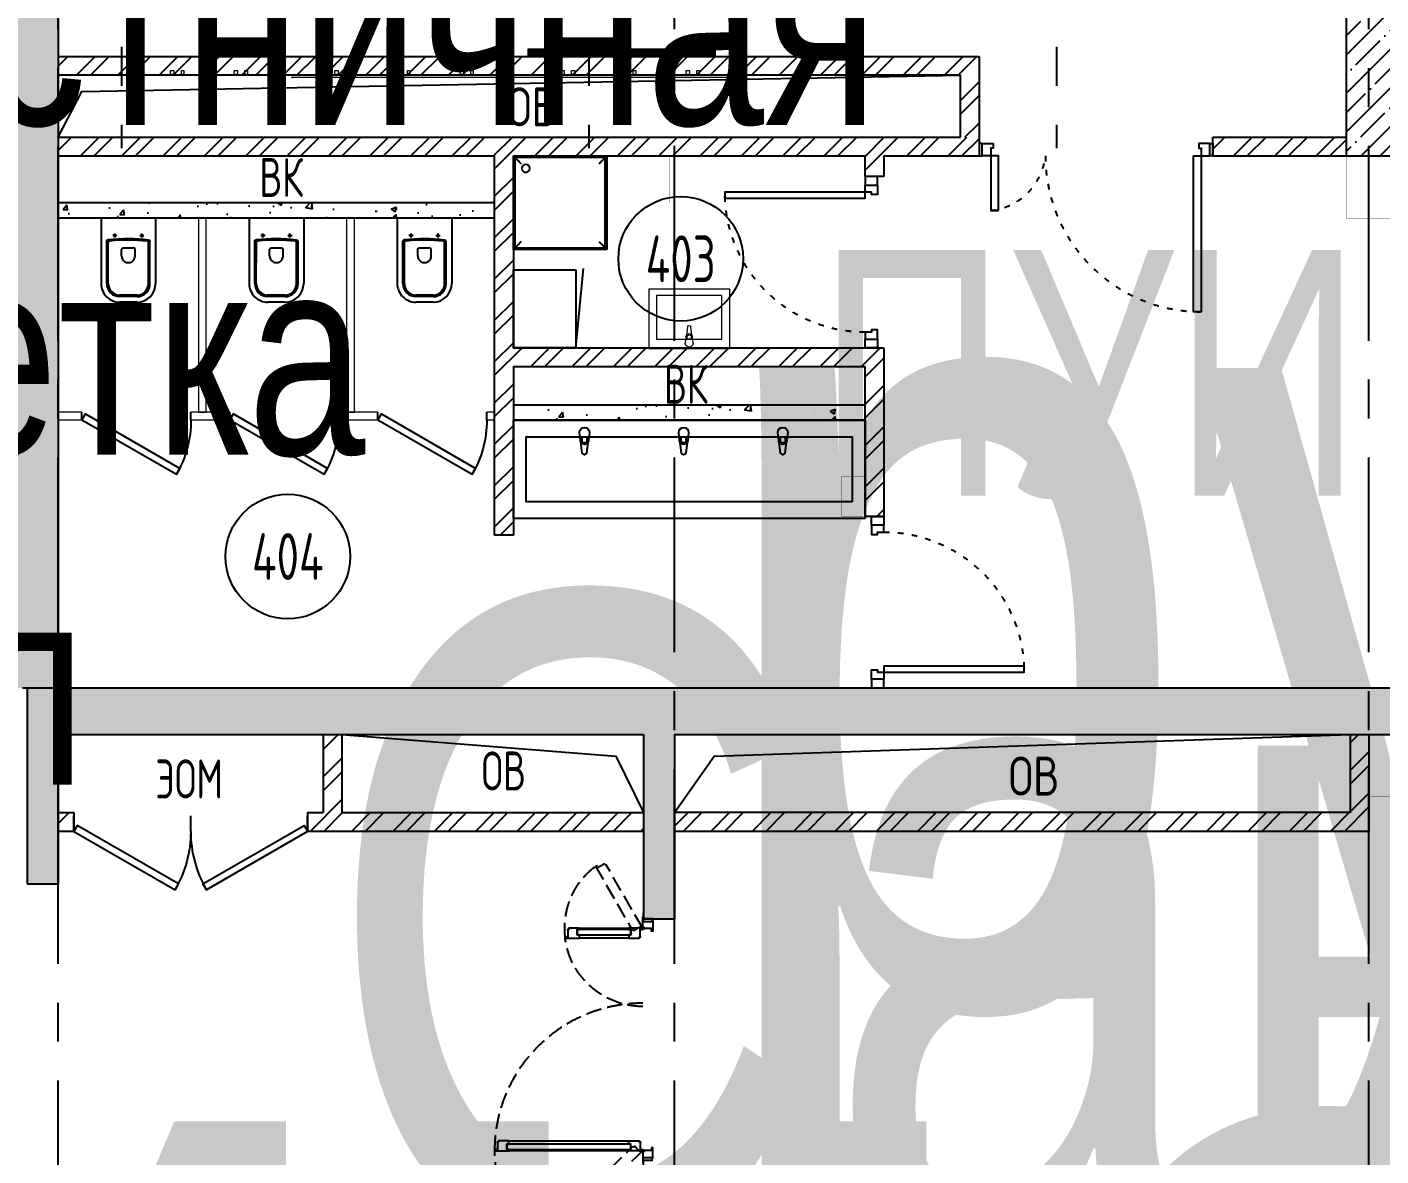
# Model space of a CAD drawing. Header units: millimetres. Extents: x -106726 to 8952771, y -150083 to 686385.
# Drawn here: x 16965 to 25653, y 376955 to 384202 of the extents above; entities that cross this region are included whole.
import ezdxf
from ezdxf import colors
from ezdxf.entities.mleader import LeaderData, LeaderLine
from ezdxf.enums import TextEntityAlignment as Align
from ezdxf.math import Vec2, Vec3

# ---------------------------------------------------------------- set-up
doc = ezdxf.new("R2018")
doc.units = ezdxf.units.MM
for name, pattern in [('ACAD_ISO03W100', [30, 12, -18]), ('CENTER', [2, 1.25, -0.25, 0.25, -0.25]), ('ГОСТ 2.303 4', [7, 5, -2, 0])]:
    doc.linetypes.add(name, pattern=pattern)
doc.layers.add('АР_Названия помещений', color=124, linetype='Continuous', lineweight=5, plot=False)
doc.layers.add('АР_Номер помещения', color=1, linetype='Continuous', lineweight=25)
doc.layers.add('ТХ_мебель передв', color=250, linetype='Continuous', lineweight=13)
doc.layers.add('ТХ_обор_бытовое', color=14, linetype='Continuous')
doc.styles.add('ICOCPEUR', font='isocpeur.ttf')
doc.styles.add('ISOCPEUR', font='isocpeur.ttf', dxfattribs={"width": 0.7})
doc.styles.get("Standard").update_dxf_attribs({"font": 'arial.ttf'})
doc.linetypes.add('Ground1', pattern='A,12,[130,ltypeshp.shx,S=3,R=-150,X=0,Y=-2.598],3,[130,ltypeshp.shx,S=3,R=-150,X=0,Y=-2.598],3,[130,ltypeshp.shx,S=3,R=-150,X=0,Y=-2.598],0', length=18)
doc.linetypes.add('Ground2', pattern='A,12,[130,ltypeshp.shx,S=3,R=-210,X=0,Y=-2.598],3,[130,ltypeshp.shx,S=3,R=-210,X=0,Y=-2.598],3,[130,ltypeshp.shx,S=3,R=-210,X=0,Y=-2.598],0', length=18)

# ---------------------------------------------------------------- blocks, each defined once
blk = doc.blocks.new('*U600')
at = {"color": 8}
for p, q in [((-700, 0), (-700, 50)), ((0, 0), (0, 50))]:
    blk.add_line(p, q, dxfattribs=at)
blk.add_lwpolyline([(0, 0), (-606.2, -350), (-628.1, -312.1), (-21.9, 37.9)], close=True, dxfattribs=at)
blk.add_arc((0, 0), 700, 180, 210, dxfattribs=at)
blk = doc.blocks.new('*U601')
at = {"color": 8}
for points in [[(-55, -80), (-55, 0), (-115, 0), (-115, -40), (-100, -40), (-100, -80), (-55, -80)], [(0, 0), (0, -80), (-55, -80), (-55, 0), (0, 0)], [(-1100, 0), (-1100, -80), (-1045, -80), (-1045, 0), (-1100, 0)], [(-1045, -80), (-1045, 0), (-985, 0), (-985, -40), (-1000, -40), (-1000, -80), (-1045, -80)]]:
    blk.add_lwpolyline(points, dxfattribs=at)
blk.add_lwpolyline([(-100, -80), (-100, -980), (-140, -980), (-140, -80)], close=True, dxfattribs=at)
at = {"color": 8, "linetype": 'ACAD_ISO03W100', "ltscale": 3}
blk.add_arc((-100, -80), 900, 180, 270, dxfattribs=at)
blk = doc.blocks.new('*U599')
at = {"color": 8}
blk.add_lwpolyline([(100, 80), (100, 980), (140, 980), (140, 80)], close=True, dxfattribs=at)
for points in [[(0, 0), (0, 80), (55, 80), (55, 0), (0, 0)], [(55, 80), (55, 0), (115, 0), (115, 40), (100, 40), (100, 80), (55, 80)], [(1045, 80), (1045, 0), (985, 0), (985, 40), (1000, 40), (1000, 80), (1045, 80)], [(1100, 0), (1100, 80), (1045, 80), (1045, 0), (1100, 0)]]:
    blk.add_lwpolyline(points, dxfattribs=at)
at = {"color": 8, "linetype": 'ACAD_ISO03W100', "ltscale": 3}
blk.add_arc((100, 80), 900, 0, 90, dxfattribs=at)
blk = doc.blocks.new('Из_буфера30949')
at = {"color": 8}
for p, q in [((-600, 0), (-600, 600)), ((-600, 600), (0, 600)), ((-590, 590), (-590, 10)), ((-10, 590), (-590, 590)), ((-10, 10), (-10, 590)), ((0, 600), (0, 0)), ((0, 0), (-600, 0)), ((-590, 10), (-10, 10))]:
    blk.add_line(p, q, dxfattribs=at)
for start, end in [(90, 270), (270, 90)]:
    blk.add_arc((-80, 80), 25, start, end, dxfattribs=at)
for points, knots in [([(-550, 550), (-553.5, 553.6), (-558.7, 558.7), (-565.4, 565.3), (-569.3, 569.3), (-572.2, 572.2), (-575.1, 575.1), (-577.7, 577.7), (-580.1, 580.1), (-582.3, 582.3), (-584.7, 584.7), (-587.1, 587.1), (-589.3, 589.3), (-590, 590), (-590, 590)], [0, 0, 0, 0, 0.166667, 0.25, 0.333333, 0.375, 0.416667, 0.5, 0.541667, 0.583333, 0.666667, 0.75, 0.833333, 1, 1, 1, 1]), ([(-50, 550), (-46.4, 553.5), (-41.3, 558.7), (-34.7, 565.4), (-30.7, 569.3), (-27.8, 572.2), (-24.9, 575.1), (-22.3, 577.7), (-19.9, 580.1), (-17.7, 582.3), (-15.3, 584.7), (-12.9, 587.1), (-10.7, 589.3), (-10, 590), (-10, 590)], [0, 0, 0, 0, 0.166667, 0.25, 0.333333, 0.375, 0.416667, 0.5, 0.541667, 0.583333, 0.666667, 0.75, 0.833333, 1, 1, 1, 1]), ([(-550, 50), (-553.6, 46.5), (-558.7, 41.3), (-565.3, 34.6), (-569.3, 30.7), (-572.2, 27.8), (-575.1, 24.9), (-577.7, 22.3), (-580.1, 19.9), (-582.3, 17.7), (-584.7, 15.3), (-587.1, 12.9), (-589.3, 10.7), (-590, 10), (-590, 10)], [0, 0, 0, 0, 0.166667, 0.25, 0.333333, 0.375, 0.416667, 0.5, 0.541667, 0.583333, 0.666667, 0.75, 0.833333, 1, 1, 1, 1]), ([(-10, 10), (-10, 10), (-10.7, 10.7), (-12.9, 12.9), (-15.3, 15.3), (-17.7, 17.7), (-19.9, 19.9), (-22.3, 22.3), (-24.9, 24.9), (-27.8, 27.8), (-30.7, 30.7), (-34.6, 34.7), (-41.3, 41.3), (-46.5, 46.4), (-50, 50)], [-1, -1, -1, -1, -0.833333, -0.75, -0.666667, -0.583333, -0.541667, -0.5, -0.416667, -0.375, -0.333333, -0.25, -0.166667, 0, 0, 0, 0])]:
    blk.add_open_spline(points, degree=3, knots=knots, dxfattribs=at)
blk = doc.blocks.new('Из_буфера31843')
at = {"color": 8}
for p, q in [((382.5, 166.1), (375.8, 113.1)), ((411.3, 113.1), (404.7, 166.1)), ((887.4, 166.1), (880.7, 113.1)), ((916.2, 113.1), (909.6, 166.1)), ((1392.3, 166.1), (1385.7, 113.1)), ((1421.1, 113.1), (1414.5, 166.1)), ((372.6, 103.6), (368.6, 61.7)), ((380, 86.6), (380, 101.5)), ((407.2, 86.6), (380, 86.6)), ((407.2, 101.5), (407.2, 86.6)), ((418.6, 61.7), (414.6, 103.6)), ((877.5, 103.6), (873.5, 61.7)), ((884.9, 86.6), (884.9, 101.5)), ((912.1, 86.6), (884.9, 86.6)), ((912.1, 101.5), (912.1, 86.6)), ((923.5, 61.7), (919.5, 103.6)), ((1382.4, 103.6), (1378.4, 61.7)), ((1389.8, 86.6), (1389.8, 101.5)), ((1417, 86.6), (1389.8, 86.6)), ((1417, 101.5), (1417, 86.6)), ((1428.4, 61.7), (1424.4, 103.6))]:
    blk.add_line(p, q, dxfattribs=at)
for points in [[(1822.4, 500), (31.4, 500), (31.4, 0), (1822.4, 0)], [(1757.4, 415), (96.4, 415), (96.4, 85), (1757.4, 85)]]:
    blk.add_lwpolyline(points, close=True, dxfattribs=at)
for centre, major_axis, start_param, end_param in [((393.6, 164.7), (-7.91, 7.91), 4.051589, 6.943986), ((898.5, 164.7), (-7.91, 7.91), 4.051589, 6.943986), ((1403.4, 164.7), (-7.91, 7.91), 4.051589, 6.943986), ((393.6, 101.7), (-14.9, -14.9), -1.35736, -0.875625), ((393.6, 101.7), (-14.9, 14.9), 4.498953, 6.496621), ((393.6, 101.5), (-9.62, 9.62), 3.926991, 7.068583), ((393.6, 101.7), (-14.9, 14.9), 4.017217, 4.498953), ((898.5, 101.7), (-14.9, -14.9), -1.35736, -0.875625), ((898.5, 101.7), (-14.9, 14.9), 4.498953, 6.496621), ((898.5, 101.5), (-9.62, 9.62), 3.926991, 7.068583), ((898.5, 101.7), (-14.9, 14.9), 4.017217, 4.498953), ((1403.4, 101.7), (-14.9, -14.9), -1.35736, -0.875625), ((1403.4, 101.7), (-14.9, 14.9), 4.498953, 6.496621), ((1403.4, 101.5), (-9.62, 9.62), 3.926991, 7.068583), ((1403.4, 101.7), (-14.9, 14.9), 4.017217, 4.498953), ((393.6, 61.7), (-17.7, -17.7), -0.785398, 2.356194), ((898.5, 61.7), (-17.7, -17.7), -0.785398, 2.356194), ((1403.4, 61.7), (-17.7, -17.7), -0.785398, 2.356194)]:
    blk.add_ellipse(centre, major_axis=major_axis, ratio=1, start_param=start_param, end_param=end_param, dxfattribs=at)
blk = doc.blocks.new('унитаз поликлиники')
at = {"color": 8}
for p, q in [((0, 175), (0, -175)), ((0, 175), (420, 175)), ((112.4, 73.1), (112.4, 100.2)), ((420, 138.7), (149.6, 138.7)), ((420, 129), (156.8, 128.7)), ((125.6, 86.7), (99.5, 86.7)), ((191.9, -33.7), (191.9, 33.7)), ((242.4, 43.7), (201.9, 43.7)), ((494, 57.1), (494, -57.1)), ((504, 55), (504, -55)), ((540, 55), (540, -55)), ((125.5, -86.5), (99.4, -86.5)), ((112.3, -73), (112.3, -100.1)), ((242.4, -43.7), (201.9, -43.7)), ((420, -139), (147.9, -138.7)), ((420, -129), (155.2, -128.7)), ((0, -175), (420, -175))]:
    blk.add_line(p, q, dxfattribs=at)
for centre, radius, start, end in [((420, 55), 120, 0, 90), ((420.5, 55.2), 83.5, 359.86187, 90.33349), ((420, 55), 74, 0, 90), ((242.4, 0), 43.7, 270, 90), ((420, -55), 120, 270, 0), ((420, -55), 84, 270, 0), ((420, -55), 74, 270, 358.40182)]:
    blk.add_arc(centre, radius, start, end, dxfattribs=at)
at = {"color": 8, "extrusion": (0, 0, -1)}
for centre, major_axis, ratio, start_param, end_param in [((112.4, 86.8), (3.55, 3.55), 1, 5.504025, 11.78721), ((1158.1, 0), (-731, -726.4), 0.993775, 0.659849, 0.910919), ((984.1, 0), (-23.4, -941.4), 0.89728, 1.422258, 1.677847), ((149.5, 127.3), (-5.6, -10.5), 0.821373, 1.269211, 2.570669), ((154.4, 119.8), (-5.61, -7.72), 0.798093, 1.232924, 2.686723), ((201.9, -33.5), (4.12, -9.49), 0.964797, 0.42926, 1.943413), ((147.9, -127.5), (5.4, -10.4), 0.836443, 0.56114, 1.877577), ((155.2, -117.5), (5.3, -10.4), 0.842984, 0.549902, 1.8819)]:
    blk.add_ellipse(centre, major_axis=major_axis, ratio=ratio, start_param=start_param, end_param=end_param, dxfattribs=at)
at = {"color": 8}
for centre, major_axis, ratio, start_param, end_param in [((201.9, 33.5), (4.12, 9.49), 0.964797, 0.42926, 1.943413), ((112.3, -86.6), (3.54, -3.55), 1, 5.504025, 11.78721)]:
    blk.add_ellipse(centre, major_axis=major_axis, ratio=ratio, start_param=start_param, end_param=end_param, dxfattribs=at)
blk = doc.blocks.new('Из_буфера27431')
at = {"color": 8, "linetype": 'Continuous', "lineweight": 5}
for p, q in [((-138.5, 11.1), (-85.6, 17.7)), ((-138.5, 11.1), (-85.6, 17.7)), ((-76.1, 21), (-34.1, 25)), ((-76.1, 21), (-34.1, 25)), ((-59, 13.6), (-73.9, 13.6)), ((-59, 13.6), (-73.9, 13.6)), ((-59, -13.6), (-59, 13.6)), ((-59, -13.6), (-59, 13.6)), ((-85.6, -17.7), (-138.5, -11.1)), ((-85.6, -17.7), (-138.5, -11.1)), ((-34.1, -25), (-76.1, -21)), ((-34.1, -25), (-76.1, -21)), ((-73.9, -13.6), (-59, -13.6)), ((-73.9, -13.6), (-59, -13.6))]:
    blk.add_line(p, q, dxfattribs=at)
for points in [[(0, -260), (-380, -260), (-380, 260), (0, 260)], [(-59, -210), (-339.1, -210), (-339.1, 210), (-59, 210)], [(-59, -210), (-339.1, -210), (-339.1, 210), (-59, 210)]]:
    blk.add_lwpolyline(points, close=True, dxfattribs=at)
for centre, radius, start, end in [((-137.1, 0), 11.2, 97.13892, 262.86108), ((-137.1, 0), 11.2, 97.13892, 262.86108), ((-74.2, 0), 21.1, 122.77103, 237.22897), ((-74.2, 0), 21.1, 122.77103, 237.22897), ((-73.9, 0), 13.6, 90, 270), ((-73.9, 0), 13.6, 90, 270), ((-74.2, 0), 21.1, 95.16961, 122.77103), ((-74.2, 0), 21.1, 95.16961, 122.77103), ((-34.1, 0), 25, 270, 90), ((-34.1, 0), 25, 270, 90), ((-74.2, 0), 21.1, 237.22897, 264.83039), ((-74.2, 0), 21.1, 237.22897, 264.83039)]:
    blk.add_arc(centre, radius, start, end, dxfattribs=at)
blk = doc.blocks.new('Полуторная_на лестницу')
at = {"color": 8}
for points in [[(75, 80), (75, 1080), (124.9, 1080), (124.9, 80)], [(1375.1, 430), (1375.1, 80), (1425, 80), (1425, 430)]]:
    blk.add_lwpolyline(points, close=True, dxfattribs=at)
for points in [[(0, 0), (0, 80), (20, 80), (20, 0), (0, 0)], [(20, 80), (20, 0), (90, 0), (90, 30), (75, 30), (75, 80), (20, 80)], [(1480, 80), (1480, 0), (1410, 0), (1410, 30), (1425, 30), (1425, 80), (1480, 80)], [(1500, 0), (1500, 80), (1480, 80), (1480, 0), (1500, 0)]]:
    blk.add_lwpolyline(points, dxfattribs=at)
at = {"color": 8, "linetype": 'ACAD_ISO03W100', "ltscale": 3}
for centre, radius, start, end in [((75, 80), 1000, 0, 90), ((1465.4, 39.6), 392.5, 95.90754, 174.09246)]:
    blk.add_arc(centre, radius, start, end, dxfattribs=at)
blk = doc.blocks.new('*U440')
at = {"layer": 'АР_Номер помещения', "color": 8}
blk.add_circle((-21533.7, 852.7), 400, dxfattribs=at)
at = {"color": 8, "style": 'ISOCPEUR', "width": 0.7, "flags": 1}
blk.add_attdef('КАТЕГОРИЯ', (-499.2, -2092.2), '', height=250, dxfattribs=at)
at = {"layer": 'АР_Номер помещения', "color": 8, "style": 'ISOCPEUR', "width": 0.7}
blk.add_attdef('НОМЕР_ПОМЕЩЕНИЯ', text='', height=300, dxfattribs=at).set_placement((-21533.7, 852.7), align=Align.MIDDLE_CENTER)
blk = doc.blocks.new('*U428')
at = {"layer": 'АР_Номер помещения', "color": 8}
blk.add_circle((-21221, 2443.7), 400, dxfattribs=at)
at = {"color": 8, "style": 'ISOCPEUR', "width": 0.7, "flags": 1}
blk.add_attdef('КАТЕГОРИЯ', (-499.2, -2092.2), '', height=250, dxfattribs=at)
at = {"layer": 'АР_Номер помещения', "color": 8, "style": 'ISOCPEUR', "width": 0.7}
blk.add_attdef('НОМЕР_ПОМЕЩЕНИЯ', text='', height=300, dxfattribs=at).set_placement((-21221, 2443.7), align=Align.MIDDLE_CENTER)
blk = doc.blocks.new('*U429')
at = {"color": 8, "style": 'ISOCPEUR', "width": 0.7, "flags": 1}
blk.add_attdef('КАТЕГОРИЯ', (-499.2, -2092.2), '', height=250, dxfattribs=at)
at = {"layer": 'АР_Номер помещения', "color": 8, "style": 'ISOCPEUR', "width": 0.7}
blk.add_attdef('НОМЕР_ПОМЕЩЕНИЯ', text='', height=300, dxfattribs=at).set_placement((-20810.6, 2284.3), align=Align.MIDDLE_CENTER)
blk = doc.blocks.new('*U319')
at = {"layer": 'АР_Номер помещения', "color": 8}
blk.add_circle((-15815.7, 2772.4), 400, dxfattribs=at)
at = {"color": 8, "style": 'ISOCPEUR', "width": 0.7, "flags": 1}
blk.add_attdef('КАТЕГОРИЯ', (-499.2, -2092.2), '', height=250, dxfattribs=at)
at = {"layer": 'АР_Номер помещения', "color": 8, "style": 'ISOCPEUR', "width": 0.7}
blk.add_attdef('НОМЕР_ПОМЕЩЕНИЯ', text='', height=300, dxfattribs=at).set_placement((-15815.7, 2772.4), align=Align.MIDDLE_CENTER)
blk = doc.blocks.new('*U437')
at = {"color": 8, "style": 'ISOCPEUR', "width": 0.7, "flags": 1}
blk.add_attdef('КАТЕГОРИЯ', (-499.2, -2092.2), '', height=250, dxfattribs=at)
at = {"layer": 'АР_Номер помещения', "color": 8, "style": 'ISOCPEUR', "width": 0.7}
blk.add_attdef('НОМЕР_ПОМЕЩЕНИЯ', text='', height=300, dxfattribs=at).set_placement((-15436.9, -2490.2), align=Align.MIDDLE_CENTER)
blk = doc.blocks.new('_DotSmall')
at = {"color": 8, "linetype": 'ByBlock', "const_width": 0.5}
blk.add_lwpolyline([(-0.0625, 0, 1), (0.0625, 0, 1)], format="xyb", close=True, dxfattribs=at)
blk = doc.blocks.new('*U364')
at = {"color": 8}
for p, q in [((-750, 0), (-750, 100)), ((0, 0), (0, 100))]:
    blk.add_line(p, q, dxfattribs=at)
blk.add_lwpolyline([(0, 0), (-649.5, -375), (-671.4, -337.1), (-21.9, 37.9)], close=True, dxfattribs=at)
blk.add_arc((0, 0), 750, 180, 210, dxfattribs=at)
blk = doc.blocks.new('*U342')
at = {"color": 8}
for p, q in [((-96, -61), (-860.9, -61)), ((-863, -125), (-94, -125)), ((-94, -1425), (-409.9, -1425)), ((-411.9, -1489), (-96, -1489))]:
    blk.add_line(p, q, dxfattribs=at)
at = {"color": 8, "linetype": 'ГОСТ 2.303 4', "ltscale": 20}
for points in [[(-65.8, -90.1), (-60.3, -84.4), (-53.1, -91.4), (-52, -90.3), (-54.2, -88.1), (-17.3, -50.4), (-10.9, -56.7), (-15.2, -61.2), (-9.5, -66.7), (-4, -61), (-683.5, 601.4), (-689.1, 595.7), (-683.4, 590.2), (-679, 594.6), (-672.5, 588.3), (-709.3, 550.5), (-711.5, 552.7), (-712.6, 551.5), (-705.5, 544.5), (-711, 538.8)], [(-241, -1899.4), (-247.9, -1895.5), (-252.9, -1904.1), (-254.2, -1903.3), (-252.7, -1900.7), (-298.4, -1874.3), (-302.9, -1882.1), (-297.5, -1885.3), (-301.5, -1892.2), (-308.4, -1888.2), (-71.4, -1477.7), (-64.5, -1481.7), (-59.5, -1473.1), (-58.1, -1473.9), (-59.6, -1476.5), (-14, -1502.9), (-9.4, -1495), (-14.9, -1491.9), (-10.9, -1485), (-4, -1489)]]:
    blk.add_lwpolyline(points, close=True, dxfattribs=at)
at = {"color": 8}
for points in [[(60, -12), (60, -80), (52, -80), (52, -63), (5.6, -63), (5.6, -66), (4, -66), (4, -56), (-4, -56), (-4, 12), (0, 12), (0, 4), (-2.5, 4), (-2.4, -17), (56.2, -17), (56.2, -12)], [(-953, -69), (-953, -61), (-860.9, -61), (-860.9, -68.1), (-876.9, -68.1), (-876.9, -104), (-863, -104), (-863, -125), (-929, -125), (-929, -117.1), (-939, -117), (-939, -115.5), (-935.9, -115.5), (-935.9, -62.7), (-945, -62.7), (-945, -69)], [(-80, -104), (-876.9, -104), (-876.9, -68.1), (-80, -68.1)], [(-4, -69), (-4, -61), (-96, -61), (-96, -68.1), (-80, -68.1), (-80, -104), (-94, -104), (-94, -125), (-27.9, -125), (-27.9, -117.1), (-17.9, -117), (-17.9, -115.5), (-21, -115.5), (-21, -62.7), (-11.9, -62.7), (-11.9, -69)], [(-501.9, -1432.9), (-501.9, -1425), (-409.9, -1425), (-409.9, -1446), (-425.9, -1446), (-425.9, -1481.9), (-411.9, -1481.9), (-411.9, -1489), (-478, -1489), (-478, -1481), (-487.9, -1481), (-487.9, -1479.4), (-484.9, -1479.4), (-484.9, -1426.7), (-494, -1426.7), (-494, -1432.9)], [(-425.9, -1446), (-80, -1446), (-80, -1481.9), (-425.9, -1481.9)], [(-4, -1481), (-4, -1489), (-96, -1489), (-96, -1481.9), (-80, -1481.9), (-80, -1446), (-94, -1446), (-94, -1425), (-27.9, -1425), (-27.9, -1432.9), (-17.9, -1433), (-17.9, -1434.5), (-21, -1434.5), (-21, -1487.3), (-11.9, -1487.3), (-11.9, -1481)], [(60, -1538), (60, -1470), (52, -1470), (52, -1487), (5.6, -1487), (5.6, -1484), (4, -1484), (4, -1494), (-4, -1494), (-4, -1562), (0, -1562), (0, -1554), (-2.5, -1554), (-2.4, -1533), (56.2, -1533), (56.2, -1538)]]:
    blk.add_lwpolyline(points, close=True, dxfattribs=at)
at = {"color": 8, "linetype": 'Ground2'}
blk.add_lwpolyline([(0, 38.9), (0, 0), (60, 0)], dxfattribs=at)
at = {"color": 8, "linetype": 'Ground1'}
blk.add_lwpolyline([(60, -1550), (0, -1550), (0, -1588.9)], dxfattribs=at)
at = {"color": 8, "linetype": 'ГОСТ 2.303 4', "ltscale": 20}
for centre, radius, start, end in [((-4, -61), 949, 135.72975, 180.1036), ((-4, -61), 949, 180, 270), ((-4, -1489), 502, 90, 172.67471), ((-4, -1489), 501.1, 172.67471, 232.66071)]:
    blk.add_arc(centre, radius, start, end, dxfattribs=at)
blk = doc.blocks.new('A$C3da1b1ea')
at = {"color": 8, "lineweight": 0}
blk.add_lwpolyline([(0, 0), (50, 0), (50, -1200), (0, -1200), (0, 0)], dxfattribs=at)
blk = doc.blocks.new('У101')
at = {"layer": 'ТХ_мебель передв', "color": 8, "const_width": 2}
blk.add_lwpolyline([(341447.9, -227857.8), (342147.9, -227857.8), (342147.9, -228257.8), (341447.9, -228257.8)], close=True, dxfattribs=at)
blk = doc.blocks.new('Шкаф для ПУИ 500х400')
at = {"color": 8}
blk.add_line((400, 0), (450, -510), dxfattribs=at)
blk.add_lwpolyline([(400, -500), (400, 0), (0, 0), (0, -500)], close=True, dxfattribs=at)
blk = doc.blocks.new('У226')
at = {"color": 8, "ltscale": 0.1, "const_width": 2}
blk.add_lwpolyline([(291837.1, -218416.9), (292137.1, -218416.9), (292137.1, -218816.9), (291837.1, -218816.9)], close=True, dxfattribs=at)
blk = doc.blocks.new('У240')
at = {"layer": 'ТХ_обор_бытовое', "color": 8, "lineweight": 0, "ltscale": 100, "transparency": 33554687, "const_width": 2}
blk.add_lwpolyline([(259065, 2931.5), (259065, 3191.5), (259215, 3191.5), (259215, 2931.5)], close=True, dxfattribs=at)

msp = doc.modelspace()

# ---------------------------------------------------------------- hatches: boundary and pattern name
at = {"ltscale": 100}
h = msp.add_hatch(dxfattribs=at)
h.set_pattern_fill('ANSI35', color=256, scale=700)
h.set_pattern_definition([(45, (-951587.81, 469999.9), (-123.743687, 123.743687), []), (45, (-951464.07, 469999.9), (-123.743687, 123.743687), [218.75, -43.75, 0, -43.75])])
h.paths.add_polyline_path([(51365, 391445), (16865, 391445), (16865, 387480), (16865, 387280), (16865, 379960), (16965, 379960), (16965, 378702.5), (17165, 378702.5), (17165, 379660), (20920, 379660), (20920, 378477.5), (21120, 378477.5), (21120, 379660), (28120, 379660), (28120, 379960), (17165, 379960), (17165, 391145), (51365, 391145)])
h = msp.add_hatch(dxfattribs=at)
h.set_pattern_fill('ANSI35', color=256, scale=700)
h.set_pattern_definition([(45, (-948772.81, 481934.54), (-123.743687, 123.743687), []), (45, (-948649.07, 481934.54), (-123.743687, 123.743687), [218.75, -43.75, 0, -43.75])])
h.paths.add_polyline_path([(25730, 391145), (25430, 391145), (25430, 383374.6), (25730, 383374.6)])
h = msp.add_hatch(dxfattribs=at)
h.set_pattern_fill('ANSI32', color=256, scale=500)
h.set_pattern_definition([(45, (76865.7, 304794.32), (-132.58252, 132.58252), []), (45, (76954.09, 304794.32), (-132.58252, 132.58252), [])])
h.paths.add_polyline_path([(23074.5, 384012.8), (17569.9, 384012.8), (17569.9, 383892.8), (22954.5, 383892.8), (22954.5, 383494.6), (23074.5, 383494.6)])
h.paths.add_polyline_path([(17569.9, 384012.8), (17165, 384012.8), (17165, 383892.8), (17569.9, 383892.8)])
h = msp.add_hatch(dxfattribs=at)
h.set_pattern_fill('ANSI32', color=256, scale=500)
h.set_pattern_definition([(45, (-951366.06, 469793.06), (-132.58252, 132.58252), []), (45, (-951277.68, 469793.06), (-132.58252, 132.58252), [])])
h.paths.add_polyline_path([(22462.3, 382143), (20085.3, 382143), (20085.3, 383374.6), (22342.4, 383374.6), (22342.7, 383234.2), (22462.7, 383234.5), (22462.4, 383374.6), (23074.5, 383374.6), (23074.6, 383494.6), (17317.7, 383494.7), (17165, 383494.7), (17165, 383374.8), (19965.3, 383374.6), (19965.3, 380940.7), (20080.5, 380940.7), (20085.3, 380945.6), (20085.3, 382023), (22342.3, 382023), (22342.7, 381060), (22462.7, 381060)])
h = msp.add_hatch(dxfattribs=at)
h.set_pattern_fill('ANSI32', color=256, scale=500)
h.set_pattern_definition([(45, (-951391.06, 469793.06), (-132.58252, 132.58252), []), (45, (-951302.68, 469793.06), (-132.58252, 132.58252), [])])
h.paths.add_polyline_path([(25430, 383494.6), (24574.5, 383494.6), (24574.5, 383374.6), (25430, 383374.6)])
h = msp.add_hatch(dxfattribs=at)
h.set_pattern_fill('AR-CONC', color=256, scale=2)
h.set_pattern_definition([(50, (-462934.4, 212626.46), (364.36934, -31.87817), [38.1, -419.1]), (355, (-462934.4, 212626.46), (-70.48684, 382.1137), [30.48, -335.28117]), (100.451445, (-462904.04, 212623.8), (293.8825, 350.2355), [32.38002, -356.1805]), (46.1842, (-462934.4, 212728.06), (542.1581, -84.08466), [57.15, -628.65]), (96.63556, (-462889.2, 212721.05), (474.80827, 494.85225), [48.57005, -534.2712]), (351.18415, (-462934.4, 212728.06), (474.80827, 494.85225), [45.71993, -502.91946]), (21, (-462883.6, 212702.66), (303.22878, -204.5304), [38.1, -419.1]), (326, (-462883.6, 212702.66), (123.60406, 368.37593), [30.48, -335.28]), (71.451445, (-462858.33, 212685.6), (426.83284, 163.84554), [32.38002, -356.17988]), (37.5, (-462934.4, 212626.46), (6.177207, 169.110078), [0, -331.216, 0, -340.36, 0, -336.55]), (7.5, (-462934.4, 212626.46), (133.639325, 200.36115), [0, -194.056, 0, -323.596, 0, -128.27]), (327.5, (-463047.68, 212626.46), (271.18119, -11.457488), [0, -127, 0, -396.24, 0, -525.78]), (317.5, (-463098.48, 212626.46), (296.25836, 50.85298), [0, -165.1, 0, -263.144, 0, -373.38])])
h.paths.add_polyline_path([(19965.3, 383076), (17165, 383075.8), (17165, 382975.8), (19965.3, 382976)])
h = msp.add_hatch(dxfattribs=at)
h.set_pattern_fill('AR-CONC', color=256, scale=2)
h.set_pattern_definition([(50, (-460117.44, 211328.32), (364.36934, -31.87817), [38.1, -419.1]), (355, (-460117.44, 211328.3), (-70.48684, 382.1137), [30.48, -335.28117]), (100.451445, (-460087.08, 211325.66), (293.8825, 350.2355), [32.38002, -356.1805]), (46.1842, (-460117.44, 211429.9), (542.1581, -84.08466), [57.15, -628.65]), (96.63556, (-460072.26, 211422.9), (474.80827, 494.85225), [48.57005, -534.2712]), (351.18415, (-460117.44, 211429.9), (474.80827, 494.85225), [45.71993, -502.91946]), (21, (-460066.64, 211404.52), (303.22878, -204.5304), [38.1, -419.1]), (326, (-460066.64, 211404.5), (123.60406, 368.37593), [30.48, -335.28]), (71.451445, (-460041.37, 211387.47), (426.83284, 163.84554), [32.38002, -356.17988]), (37.5, (-460117.44, 211328.32), (6.177207, 169.110078), [0, -331.216, 0, -340.36, 0, -336.55]), (7.5, (-460117.44, 211328.32), (133.639325, 200.36115), [0, -194.056, 0, -323.596, 0, -128.27]), (327.5, (-460230.73, 211328.32), (271.18119, -11.457488), [0, -127, 0, -396.24, 0, -525.78]), (317.5, (-460281.53, 211328.32), (296.25836, 50.85298), [0, -165.1, 0, -263.144, 0, -373.38])])
h.paths.add_polyline_path([(22342.4, 381777.9), (20085.3, 381777.7), (20085.3, 381677.7), (22342.5, 381677.9)])
h = msp.add_hatch(dxfattribs=at)
h.set_pattern_fill('ANSI32', color=256, scale=500)
h.set_pattern_definition([(45, (-946677.45, 452231.62), (-132.58252, 132.58252), []), (45, (-946589.06, 452231.62), (-132.58252, 132.58252), [])])
h.paths.add_polyline_path([(20920.1, 379158.8), (18985, 379158.8), (18985, 379660), (18865, 379660), (18865, 379158.8), (18765.1, 379158.8), (18764.9, 379038.8), (20919.9, 379038.8)])
h = msp.add_hatch(dxfattribs=at)
h.set_pattern_fill('ANSI32', color=256, scale=500)
h.set_pattern_definition([(45, (-943311.1, 452231.62), (-132.58252, 132.58252), []), (45, (-943222.7, 452231.62), (-132.58252, 132.58252), [])])
h.paths.add_polyline_path([(25575.1, 379158.8), (25575, 379158.8), (25575, 379660), (25455, 379660), (25455, 379158.8), (21120.1, 379158.8), (21119.9, 379038.8), (25574.9, 379038.8)])
h = msp.add_hatch(dxfattribs=at)
h.set_pattern_fill('ANSI32', color=256, scale=500)
h.set_pattern_definition([(45, (-949218.93, 452240.3), (-132.58252, 132.58252), []), (45, (-949130.54, 452240.3), (-132.58252, 132.58252), [])])
h.paths.add_polyline_path([(17265, 379158.8), (17165, 379158.8), (17165, 379038.8), (17265, 379038.8)])

# ---------------------------------------------------------------- linework, layer by layer
at = {"linetype": 'CENTER', "ltscale": 1000}
for p, q in [((17569.9, 437574.6), (17569.9, 383425.1)), ((20569.9, 437574.6), (20569.9, 383425.1)), ((23569.9, 437574.6), (23569.9, 383425.1)), ((17165, 358188.7), (17165, 392496.2)), ((21120, 358188.7), (21120, 392496.2)), ((25575, 358188.7), (25575, 392496.2)), ((-12563.8, 379960), (71033.4, 379960))]:
    msp.add_line(p, q, dxfattribs=at)
at = {"ltscale": 100}
for p, q in [((17165, 391145), (17165, 379960)), ((25430, 391145), (25430, 383374.6)), ((25430, 383374.6), (25730, 383374.6)), ((16965, 379960), (16965, 378702.5)), ((17165, 379960), (28120, 379960)), ((17165, 379660), (17165, 378702.5)), ((17165, 379660), (20920, 379660)), ((20920, 379660), (20920, 378477.5)), ((21120, 379660), (28120, 379660)), ((21120, 379660), (21120, 378477.5)), ((16965, 378702.5), (17165, 378702.5)), ((20920, 378477.5), (21120, 378477.5))]:
    msp.add_line(p, q, dxfattribs=at)
at = {"linetype": 'Continuous', "ltscale": 100}
for p, q in [((23074.5, 384012.8), (23074.5, 383494.6)), ((22954.5, 383494.6), (22954.5, 383892.8))]:
    msp.add_line(p, q, dxfattribs=at)
for points in [[(17165, 384012.8), (23074.5, 384012.8)], [(22954.5, 383892.8), (17165, 383892.8)], [(23074.5, 383494.6), (23074.5, 383374.6)], [(24574.5, 383374.6), (24574.5, 383494.6)], [(19965.3, 380940.7), (19965.3, 383374.6)], [(20085.3, 383374.6), (20085.3, 382143)], [(22342.7, 383243), (22342.4, 383374.6)], [(22462.4, 383374.6), (22462.7, 383243.3)], [(22462.7, 383243.3), (22342.7, 383243)], [(22462.3, 382143), (22462.7, 381060)], [(20085.3, 382023), (20085.3, 380940.7)], [(22342.7, 381060), (22342.3, 382023)], [(22462.7, 381060), (22342.7, 381060)], [(20085.3, 380940.7), (19965.3, 380940.7)], [(18865, 379660), (18865, 379158.8)], [(18985, 379660), (18985, 379158.8)], [(25575, 379660), (25575, 379038.8), (21120, 379038.8)], [(25455, 379660), (25455, 379158.8), (21120, 379158.8)], [(17165, 379158.8), (17265, 379158.8)], [(17265, 379158.8), (17265, 379038.8)], [(18765, 379158.8), (18865, 379158.8)], [(18765, 379158.8), (18765, 379038.8)], [(18985, 379158.8), (20920, 379158.8)], [(17265, 379038.8), (17165, 379038.8)], [(20920, 379038.8), (18765, 379038.8)]]:
    msp.add_lwpolyline(points, dxfattribs=at)
at = {"const_width": 50}
msp.add_lwpolyline([(21380.1, 384037.8), (20180.1, 384037.8)], dxfattribs=at)
at = {"lineweight": 0, "ltscale": 100, "transparency": 33554687}
for points in [[(17907.6, 383896.8), (17886.4, 383896.8), (17886.4, 383923.3), (17907.6, 383923.3)], [(17971.1, 383896.8), (17955.2, 383896.8), (17955.2, 383923.3), (17971.1, 383923.3)], [(18315, 383896.8), (18293.9, 383896.8), (18293.9, 383923.3), (18315, 383923.3)], [(18378.5, 383896.8), (18362.6, 383896.8), (18362.6, 383923.3), (18378.5, 383923.3)], [(18960.6, 383896.8), (18939.4, 383896.8), (18939.4, 383923.3), (18960.6, 383923.3)], [(19029.4, 383896.8), (19008.2, 383896.8), (19008.2, 383923.3), (19029.4, 383923.3)], [(19357.5, 383896.8), (19336.3, 383896.8), (19336.3, 383923.3), (19357.5, 383923.3)], [(19421, 383896.8), (19405.1, 383896.8), (19405.1, 383923.3), (19421, 383923.3)], [(19764.9, 383896.8), (19743.8, 383896.8), (19743.8, 383923.3), (19764.9, 383923.3)], [(19828.4, 383896.8), (19812.6, 383896.8), (19812.6, 383923.3), (19828.4, 383923.3)], [(20410.5, 383896.8), (20389.4, 383896.8), (20389.4, 383923.3), (20410.5, 383923.3)], [(20479.3, 383896.8), (20458.1, 383896.8), (20458.1, 383923.3), (20479.3, 383923.3)], [(20807.4, 383896.8), (20786.2, 383896.8), (20786.2, 383923.3), (20807.4, 383923.3)], [(20870.9, 383896.8), (20855, 383896.8), (20855, 383923.3), (20870.9, 383923.3)], [(21214.9, 383896.8), (21193.7, 383896.8), (21193.7, 383923.3), (21214.9, 383923.3)], [(21278.3, 383896.8), (21262.5, 383896.8), (21262.5, 383923.3), (21278.3, 383923.3)]]:
    msp.add_lwpolyline(points, close=True, dxfattribs=at)
at = {"ltscale": 100}
for points in [[(17165, 383494.6), (17316.7, 383787.5), (22954.5, 383892.8)], [(17165, 383494.6), (22954.5, 383494.6)], [(23074.5, 383494.6), (23074.5, 383494.6)], [(24574.5, 383494.6), (25430, 383494.6)], [(17165, 383374.6), (19965.3, 383374.6)], [(20085.3, 383374.7), (22342.4, 383374.7)], [(22462.4, 383374.6), (23074.5, 383374.6)], [(24574.5, 383374.6), (25430, 383374.6)], [(17165, 383075.8), (19965.3, 383075.8)], [(19965.3, 382975.8), (17165, 382975.8)], [(20085.3, 382143), (22462.3, 382143)], [(20085.3, 382023), (22342.3, 382023)], [(20085.3, 381777.7), (22342.4, 381777.9)], [(22342.5, 381677.9), (20085.3, 381677.7)], [(18985, 379660), (20742.4, 379522.3), (20920, 379158.8)], [(21120, 379158.8), (21374.7, 379522.3), (25455, 379660)]]:
    msp.add_lwpolyline(points, dxfattribs=at)
at = {"lineweight": 0, "ltscale": 100, "transparency": 33554687}
for points in [[(18659, 383880.9), (20108.9, 383880.9)], [(20108.9, 383880.9), (21558.8, 383880.9)]]:
    msp.add_lwpolyline(points, dxfattribs=at)
at = {"lineweight": 0}
for points in [[(18115, 382975.8), (18065, 382975.8), (18065, 381730.8), (18115, 381730.8)], [(19065.3, 382975.8), (19015.3, 382975.8), (19015.3, 381730.8), (19065.3, 381730.8)], [(17316.8, 381680.8), (17316.8, 381730.8), (17165, 381730.8), (17165, 381680.8)], [(18265.3, 381680.8), (18265.3, 381730.8), (18016.8, 381730.8), (18016.8, 381680.8)], [(19215.3, 381680.8), (19215.3, 381730.8), (18965.3, 381730.8), (18965.3, 381680.8)], [(19965.3, 381680.8), (19965.3, 381730.8), (19915.3, 381730.8), (19915.3, 381680.8)]]:
    msp.add_lwpolyline(points, close=True, dxfattribs=at)

# ---------------------------------------------------------------- block references
ref = msp.add_blockref('*U437', (39645.3, 387719.1))
lines = msp.add_mtext('\\W0.8000;Кабинет русского языка и литературы', dxfattribs={"layer": 'АР_Названия помещений', "color": 8, "insert": (21294.4, 392131.3), "char_height": 5327.78, "width": 926.94, "attachment_point": 1})
ref.add_attrib('ИМЯ_ПОМЕЩЕНИЯ', '', (21294.4, 392131.3), dxfattribs={"flags": 104}).embed_mtext(lines)
ref = msp.add_blockref('*U319', (30798, 383793.9))
ref.add_attrib('НОМЕР_ПОМЕЩЕНИЯ', '401', dxfattribs={"layer": 'АР_Номер помещения', "color": 8, "height": 300, "style": 'ISOCPEUR', "width": 0.7}).set_placement((14982.4, 386566.3), align=Align.MIDDLE_CENTER)
lines = msp.add_mtext('\\W0.8000;Лестничная клетка Тип Н2', dxfattribs={"layer": 'АР_Названия помещений', "color": 8, "insert": (15021, 384843.5), "char_height": 1270.08, "width": 926.94, "attachment_point": 1})
ref.add_attrib('ИМЯ_ПОМЕЩЕНИЯ', '', (15021, 384843.5), dxfattribs={"flags": 104}).embed_mtext(lines)
ref = msp.add_blockref('*U429', (31561.5, 383260.5))
lines = msp.add_mtext('\\W0.8000;Кабинет информатики с возможностью деления трансформируемой перегородкой на \\Pдва помещения', dxfattribs={"layer": 'АР_Названия помещений', "color": 8, "insert": (2249.4, 378791.3), "char_height": 6955.954, "width": 926.94, "attachment_point": 1})
ref.add_attrib('ИМЯ_ПОМЕЩЕНИЯ', '', (2249.4, 378791.3), dxfattribs={"flags": 104}).embed_mtext(lines)
at = {"lineweight": 0, "rotation": 90}
msp.add_blockref('A$C3da1b1ea', (20180.1, 384012.8), dxfattribs=at)
for name, p, rotation in [('Полуторная_на лестницу', (24574.5, 383454.6), 180), ('У226', (239502.2, 675211.8), 270), ('унитаз поликлиники', (17615, 382975.8), 270), ('унитаз поликлиники', (18565, 382975.8), 270), ('унитаз поликлиники', (19515.3, 382975.8), 270)]:
    msp.add_blockref(name, p, dxfattribs=dict(rotation=rotation))
at = {"ltscale": 75, "rotation": 180}
msp.add_blockref('Из_буфера30949', (20085.3, 383374.6), dxfattribs=at)
for name, p in [('У101', (-316017.9, 611232.5)), ('У240', (-236872.5, 378128.4)), ('У101', (-315872.9, 607517.8)), ('*U364', (18765, 379038.8))]:
    msp.add_blockref(name, p)
for name, p, xscale, rotation in [('*U599', (22422.7, 383243), -1.000000000000002, 90), ('Шкаф для ПУИ 500х400', (20085.3, 382143), -1, 180), ('*U601', (22382.7, 379960), -1.000000000000002, 90), ('*U342', (20920, 376927.5), -1, 180)]:
    msp.add_blockref(name, p, dxfattribs=dict(xscale=xscale, rotation=rotation))
ref = msp.add_blockref('*U428', (42380.4, 380270.7))
ref.add_attrib('НОМЕР_ПОМЕЩЕНИЯ', '403', dxfattribs={"layer": 'АР_Номер помещения', "color": 8, "height": 300, "style": 'ISOCPEUR', "width": 0.7}).set_placement((21159.4, 382714.3), align=Align.MIDDLE_CENTER)
lines = msp.add_mtext('\\W0.8000;ПУИ', dxfattribs={"layer": 'АР_Названия помещений', "color": 8, "insert": (22035.4, 382770.8), "char_height": 1576.782, "width": 926.94, "attachment_point": 1})
ref.add_attrib('ИМЯ_ПОМЕЩЕНИЯ', '', (22035.4, 382770.8), dxfattribs={"flags": 104}).embed_mtext(lines)
at = {"ltscale": 100, "xscale": -1.000000000000002, "rotation": 90}
msp.add_blockref('Из_буфера27431', (21213.8, 382138.7), dxfattribs=at)
at = {"lineweight": 30, "xscale": -1}
for p in [(17316.8, 381680.8), (18265.3, 381680.8), (19215.3, 381680.8)]:
    msp.add_blockref('*U600', p, dxfattribs=at)
at = {"xscale": -1.260271784328809, "yscale": 1.260271784328809, "zscale": 1.260271784328809, "rotation": 180}
msp.add_blockref('Из_буфера31843', (20045.8, 381677.7), dxfattribs=at)
ref = msp.add_blockref('*U440', (40171.8, 379950.3))
ref.add_attrib('НОМЕР_ПОМЕЩЕНИЯ', '404', dxfattribs={"layer": 'АР_Номер помещения', "color": 8, "height": 300, "style": 'ISOCPEUR', "width": 0.7}).set_placement((18638.1, 380803), align=Align.MIDDLE_CENTER)
lines = msp.add_mtext('\\W0.8000;Санузел для девочек (основная и старшая школа)\\P ', dxfattribs={"layer": 'АР_Названия помещений', "color": 8, "insert": (18855.6, 380555.5), "char_height": 4165.615, "width": 86.841, "attachment_point": 1})
ref.add_attrib('ИМЯ_ПОМЕЩЕНИЯ', '', (18855.6, 380555.5), dxfattribs={"flags": 104}).embed_mtext(lines)
at = {"xscale": -1}
msp.add_blockref('*U364', (17265, 379038.8), dxfattribs=at)

# ---------------------------------------------------------------- texts
at = {"ltscale": 100, "char_height": 250, "attachment_point": 5, "line_spacing_factor": 0.7, "style": 'ICOCPEUR'}
for s, insert in [('\\A1;{\\W0.8;ОВ}', (20207.9, 383690)), ('\\A1;{\\W0.7;ВК}', (18595.3, 383236.6)), ('\\A1;{\\W0.7;ВК}', (21192, 381908.8)), ('\\A1;{\\W0.7;ОВ}', (20023.4, 379426.3)), ('\\A1;{\\W0.8;ОВ}', (23425.8, 379393.5))]:
    msp.add_mtext(s, dxfattribs=dict(at, insert=insert))
at = {"ltscale": 100, "insert": (18005.4, 379375.3), "char_height": 250, "attachment_point": 5, "style": 'ICOCPEUR'}
msp.add_mtext('\\A1;{\\W0.7;ЭОМ}', dxfattribs=at)

# ---------------------------------------------------------------- leaders
ml = msp.add_multileader_mtext('Standard')
ml.set_content('+13,200', color=8, style='ISOCPEUR')
ml.set_leader_properties(color=8, linetype='Continuous', lineweight=-1)
ml.set_arrow_properties(name='DOTSMALL')
ml.build(insert=Vec2(0, 0))
ml.multileader.update_dxf_attribs({"has_text_frame": 1, "text_left_attachment_type": 4, "text_right_attachment_type": 4, "dogleg_length": 100, "arrow_head_size": 180})
ctx = ml.context
ctx.base_point, ctx.char_height, ctx.arrow_head_size, ctx.landing_gap_size, ctx.plane_origin = Vec3(29236.5, 674490.5), 250, 180, 50, Vec3(27075.3, 673899.3)
ctx.left_attachment, ctx.right_attachment = 4, 4
notes = []
notes.append((ctx, [(0, (0, 0, 0), (0, 0), (1, 0), 1, [])]))
ctx.mtext.insert, ctx.mtext.width, ctx.mtext.line_spacing_style, ctx.mtext.flow_direction = Vec3(29286.5, 674823.8), 852.697, 2, 5
ml = msp.add_multileader_mtext('Standard')
ml.set_content('+11,550', color=8, style='ISOCPEUR')
ml.set_leader_properties(color=8, linetype='Continuous', lineweight=-1)
ml.set_arrow_properties(name='DOTSMALL')
ml.build(insert=Vec2(0, 0))
ml.multileader.update_dxf_attribs({"has_text_frame": 1, "text_left_attachment_type": 4, "text_right_attachment_type": 4, "dogleg_length": 100, "arrow_head_size": 180})
ctx = ml.context
ctx.base_point, ctx.char_height, ctx.arrow_head_size, ctx.landing_gap_size, ctx.plane_origin = Vec3(24236.5, 673745.5), 250, 180, 50, Vec3(22075.3, 673154.3)
ctx.left_attachment, ctx.right_attachment = 4, 4
notes.append((ctx, [(0, (0, 0, 0), (0, 0), (1, 0), 1, [])]))
ctx.mtext.insert, ctx.mtext.width, ctx.mtext.line_spacing_style, ctx.mtext.flow_direction = Vec3(24286.5, 674078.8), 852.697, 2, 5
ml = msp.add_multileader_mtext('Standard')
ml.set_content('+13,700', color=8, style='ISOCPEUR')
ml.set_leader_properties(color=8, linetype='Continuous', lineweight=-1)
ml.set_arrow_properties(name='DOTSMALL')
ml.build(insert=Vec2(0, 0))
ml.multileader.update_dxf_attribs({"has_text_frame": 1, "text_left_attachment_type": 4, "text_right_attachment_type": 4, "dogleg_length": 100, "arrow_head_size": 180})
ctx = ml.context
ctx.base_point, ctx.char_height, ctx.arrow_head_size, ctx.landing_gap_size, ctx.plane_origin = Vec3(54221, 506541.4), 250, 180, 50, Vec3(53971.6, 505880.5)
ctx.left_attachment, ctx.right_attachment = 4, 4
notes.append((ctx, [(0, (0, 0, 0), (0, 0), (1, 0), 1, [])]))
ctx.mtext.insert, ctx.mtext.width, ctx.mtext.line_spacing_style, ctx.mtext.flow_direction = Vec3(54271, 506874.7), 852.697, 2, 5
ml = msp.add_multileader_mtext('Standard')
ml.set_content('+15,825', color=8, style='ISOCPEUR')
ml.set_leader_properties(color=8, linetype='Continuous', lineweight=-1)
ml.set_arrow_properties(name='DOTSMALL')
ml.build(insert=Vec2(0, 0))
ml.multileader.update_dxf_attribs({"has_text_frame": 1, "text_left_attachment_type": 4, "text_right_attachment_type": 4, "dogleg_length": 100, "arrow_head_size": 180})
ctx = ml.context
ctx.base_point, ctx.char_height, ctx.arrow_head_size, ctx.landing_gap_size, ctx.plane_origin = Vec3(52211.2, 501008.3), 250, 180, 50, Vec3(52690.3, 498055.9)
ctx.left_attachment, ctx.right_attachment = 4, 4
notes.append((ctx, [(0, (0, 0, 0), (0, 0), (1, 0), 1, [])]))
ctx.mtext.insert, ctx.mtext.width, ctx.mtext.line_spacing_style, ctx.mtext.flow_direction = Vec3(52261.2, 501341.7), 852.697, 2, 5
ml = msp.add_multileader_mtext('Standard')
ml.set_content('+9,800', color=8, style='ISOCPEUR')
ml.set_leader_properties(color=8, linetype='Continuous', lineweight=-1)
ml.set_arrow_properties(name='DOTSMALL')
ml.build(insert=Vec2(0, 0))
ml.multileader.update_dxf_attribs({"has_text_frame": 1, "text_left_attachment_type": 4, "text_right_attachment_type": 4, "dogleg_length": 100, "arrow_head_size": 180})
ctx = ml.context
ctx.base_point, ctx.char_height, ctx.arrow_head_size, ctx.landing_gap_size, ctx.plane_origin = Vec3(54221, 386541.4), 250, 180, 50, Vec3(53971.6, 385880.5)
ctx.left_attachment, ctx.right_attachment = 4, 4
notes.append((ctx, [(0, (0, 0, 0), (0, 0), (1, 0), 1, [])]))
ctx.mtext.insert, ctx.mtext.width, ctx.mtext.line_spacing_style, ctx.mtext.flow_direction = Vec3(54271, 386874.7), 852.697, 2, 5
ml = msp.add_multileader_mtext('Standard')
ml.set_content('+11,750', color=8, style='ISOCPEUR')
ml.set_leader_properties(color=8, linetype='Continuous', lineweight=-1)
ml.set_arrow_properties(name='DOTSMALL')
ml.build(insert=Vec2(0, 0))
ml.multileader.update_dxf_attribs({"has_text_frame": 1, "text_left_attachment_type": 4, "text_right_attachment_type": 4, "dogleg_length": 100, "arrow_head_size": 180})
ctx = ml.context
ctx.base_point, ctx.char_height, ctx.arrow_head_size, ctx.landing_gap_size, ctx.plane_origin = Vec3(52211.2, 381008.3), 250, 180, 50, Vec3(52690.3, 378055.9)
ctx.left_attachment, ctx.right_attachment = 4, 4
notes.append((ctx, [(0, (0, 0, 0), (0, 0), (1, 0), 1, [])]))
ctx.mtext.insert, ctx.mtext.width, ctx.mtext.line_spacing_style, ctx.mtext.flow_direction = Vec3(52261.2, 381341.7), 852.697, 2, 5
for ctx, leaders in notes:
    for number, flags, end, landing, length, lines in leaders:
        leader = LeaderData()
        leader.index, (leader.has_last_leader_line, leader.has_dogleg_vector, leader.attachment_direction) = number, flags
        leader.last_leader_point, leader.dogleg_vector, leader.dogleg_length = Vec3(end), Vec3(landing), length
        for number, points, colour, breaks in lines:
            line = LeaderLine()
            line.index, line.vertices, line.color, line.breaks = number, Vec3.list(points), colors.encode_raw_color(colour), breaks
            leader.lines.append(line)
        ctx.leaders.append(leader)

doc.saveas('drawing.dxf')
